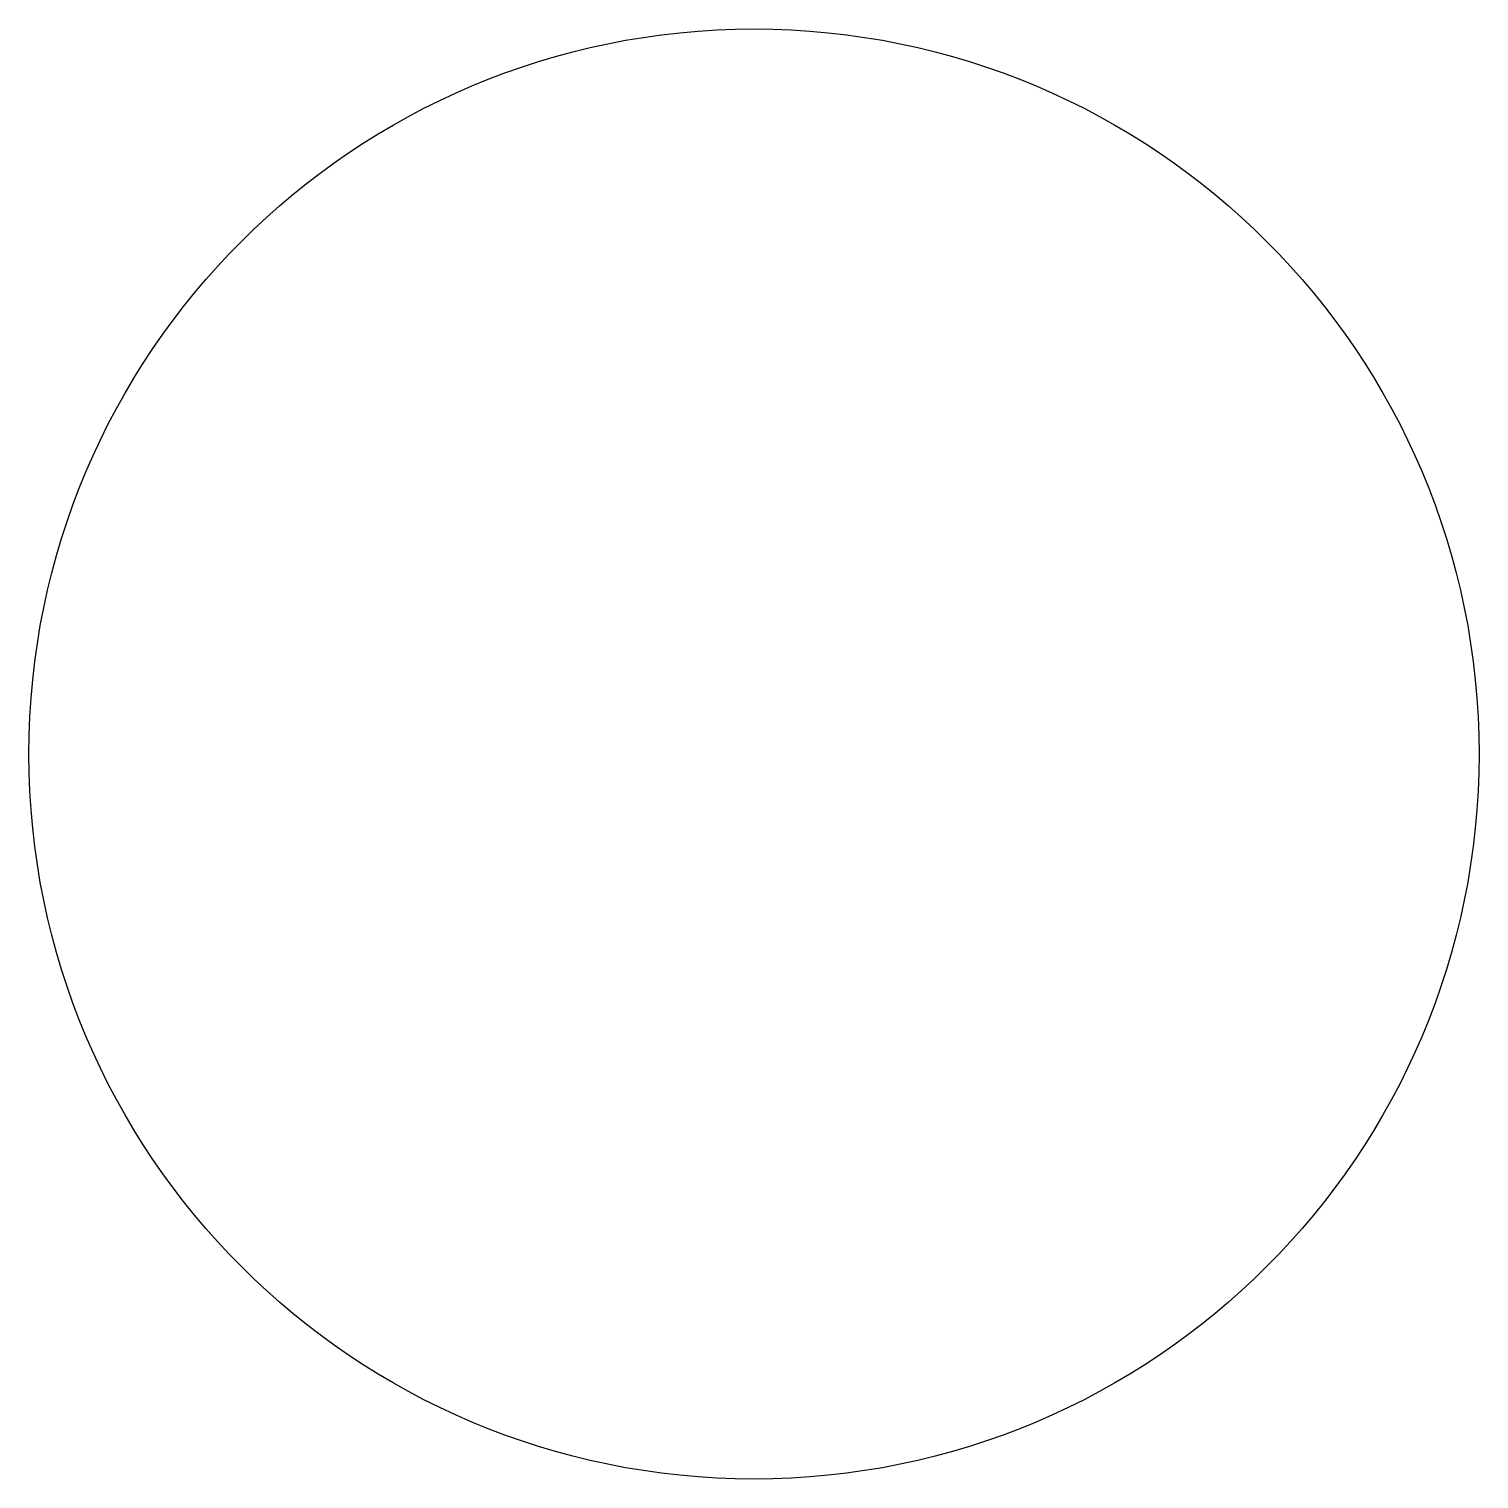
# Model space of a CAD drawing. Header units: millimetres. Extents: x -0.5 to 0.5, y -0.5 to 0.5.
import ezdxf

# ---------------------------------------------------------------- set-up
doc = ezdxf.new("R2010")
doc.units = ezdxf.units.MM
doc.layers.add('OBJECT', color=7, linetype='Continuous', lineweight=25)

msp = doc.modelspace()

# ---------------------------------------------------------------- linework, layer by layer
at = {"layer": 'OBJECT', "color": 0}
msp.add_circle((0, 0), 0.5, dxfattribs=at)

doc.saveas('drawing.dxf')
